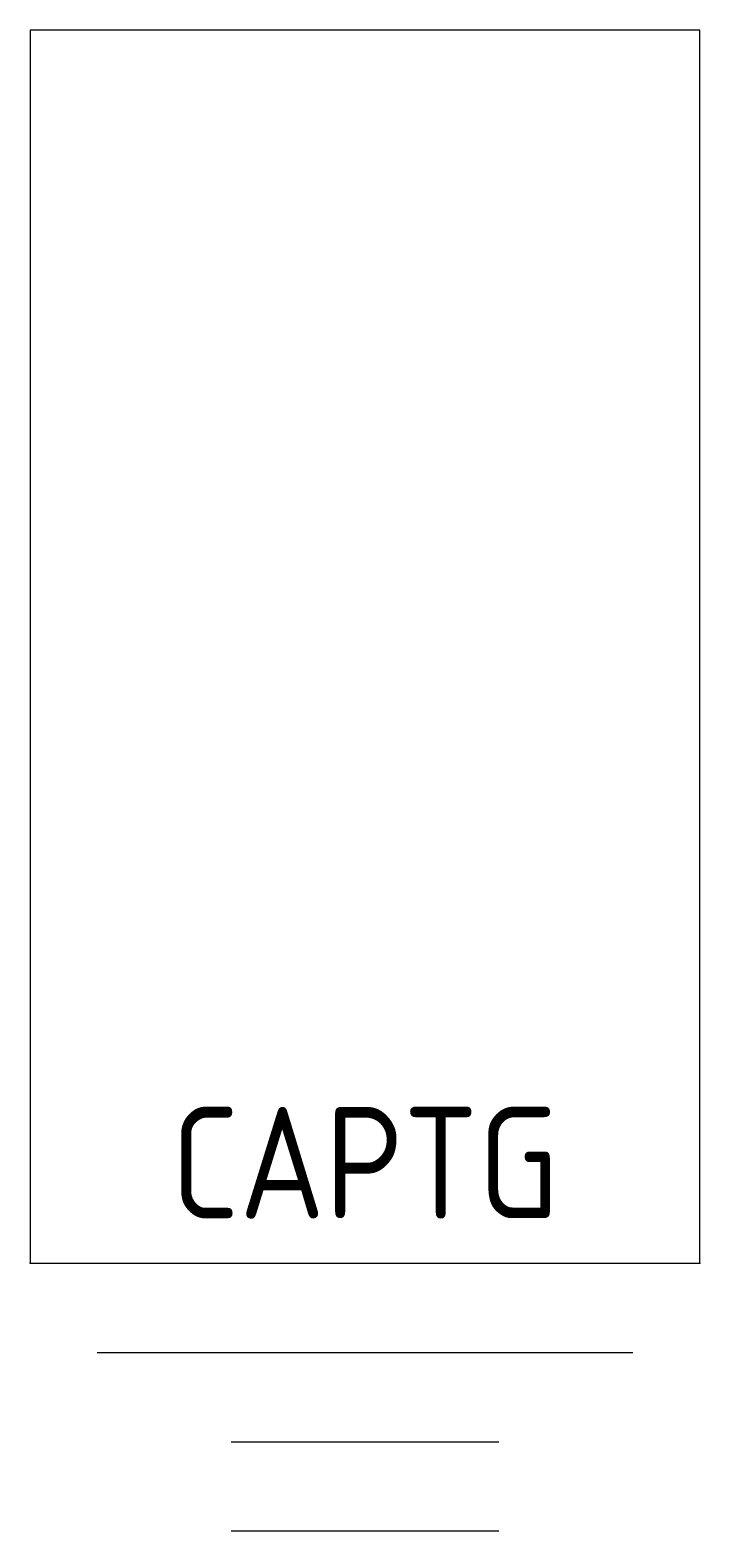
# Model space of a CAD drawing. Extents: x 0 to 15, y -6 to 27.6.
import ezdxf
from ezdxf.enums import TextEntityAlignment as Align

# ---------------------------------------------------------------- set-up
doc = ezdxf.new("R2010")
doc.units = 0
doc.header["$LTSCALE"] = 0.375
doc.header["$MEASUREMENT"] = 0
doc.layers.add('A-FURN-P-PEDS', color=1, linetype='Continuous')
doc.layers.add('A-FURN-P-PEDS-T', color=7, linetype='Continuous')
doc.styles.add('Notes', font='architxt.shx')

msp = doc.modelspace()

# ---------------------------------------------------------------- linework, layer by layer
at = {"layer": 'A-FURN-P-PEDS'}
for p, q in [((0, 27.625), (0, 0)), ((15, 27.625), (0, 27.625)), ((15, 0), (15, 27.625)), ((0, 0), (15, 0)), ((1.5, -2), (13.5, -2)), ((4.5, -4), (10.5, -4)), ((4.5, -6), (10.5, -6))]:
    msp.add_line(p, q, dxfattribs=at)
for p in [(0, 0), (15, 0)]:
    msp.add_point(p, dxfattribs=at)

# ---------------------------------------------------------------- texts
at = {"layer": 'A-FURN-P-PEDS-T', "style": 'Notes'}
msp.add_attdef('CAPTG', text='BBF', height=2.5, dxfattribs=at).set_placement((7.5, 1), align=Align.CENTER)
at = {"layer": 'A-FURN-P-PEDS-T', "style": 'Notes', "flags": 1}
for tag, s in [('CAPPN', '9U948'), ('CAPMG', 'STC'), ('CAPMC', 'SC9'), ('CAPQT', '1'), ('CAPDH', '0.000000'), ('CAPGC', '')]:
    msp.add_attdef(tag, (0, 0), s, height=0.001, dxfattribs=at)

doc.saveas('drawing.dxf')
